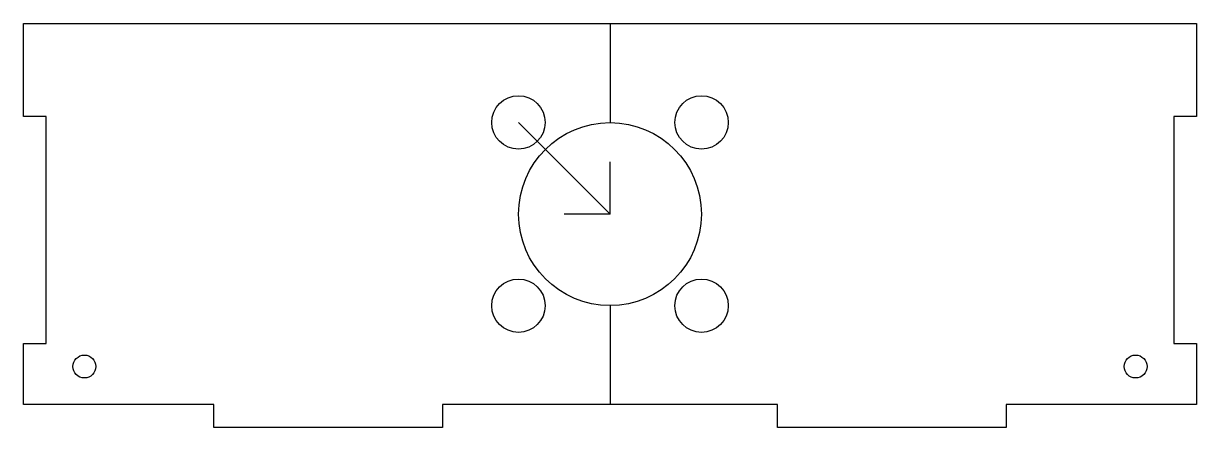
# Model space of a CAD drawing. Header units: millimetres. Extents: x 0 to 154, y -3 to 50.
import ezdxf

# ---------------------------------------------------------------- set-up
doc = ezdxf.new("R2010")
doc.units = ezdxf.units.MM
doc.layers.get('0').update_dxf_attribs({"linetype": 'CONTINUOUS'})

msp = doc.modelspace()

# ---------------------------------------------------------------- linework, layer by layer
for p, q in [((77, 50), (77, 37)), ((77, 25), (64.98, 37.02)), ((77, 25), (77, 31.84)), ((77, 25), (70.99, 25)), ((77, 13), (77, 0))]:
    msp.add_line(p, q)
msp.add_lwpolyline([(151, 37.8), (151, 8), (154, 8), (154, 0), (129, 0), (129, -3), (99, -3), (99, 0), (55, 0), (55, -3), (25, -3), (25, 0), (0, 0), (0, 8), (3, 8), (3, 37.8), (0, 37.8), (0, 50), (154, 50), (154, 37.8)], close=True)
for centre, radius in [((64.98, 37.02), 3.5), ((89.02, 37.02), 3.5), ((77, 25), 12), ((64.98, 12.98), 3.5), ((89.02, 12.98), 3.5), ((8, 5), 1.5), ((146, 5), 1.5)]:
    msp.add_circle(centre, radius)

doc.saveas('drawing.dxf')
